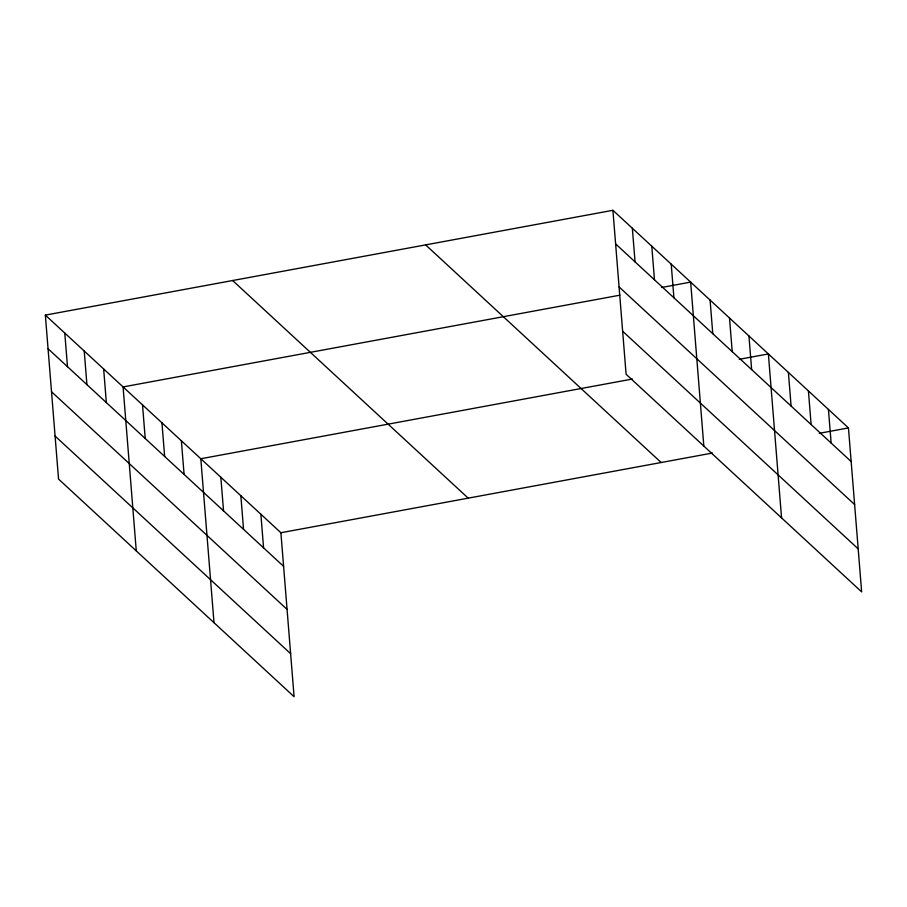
<?xml version="1.0" encoding="UTF-8"?>
<svg xmlns="http://www.w3.org/2000/svg" width="907" height="907" viewBox="0 0 907 907"><rect width="100%" height="100%" fill="white"/><g stroke="black" fill="none" stroke-linecap="round" stroke-linejoin="round"><path stroke-width="1.36" d="M45.35 315.114L280.898 532.738L294.083 696.701L58.547 479.077L45.35 315.114L612.917 210.299L848.453 427.923L861.65 591.886L626.102 374.262L612.917 210.299M619.889 295.183L123.08 386.926L136.277 550.889M661.509 287.496L690.646 282.111L703.832 446.074M632.406 379.035L200.81 458.749L214.007 622.712M739.239 359.308L768.376 353.934L781.562 517.897M280.898 532.738L712.494 453.035M819.327 433.308L848.453 427.923M615.615 243.915L851.163 461.55M619.084 286.929L854.621 504.564M622.644 331.248L858.192 548.871M425.621 244.89L661.158 462.513M232.645 280.524L468.193 498.147M48.06 348.73L283.596 566.365M51.518 391.745L287.065 609.379M55.078 436.063L290.625 653.686M828.431 409.431L831.141 443.047M808.42 390.928L811.119 424.544M788.398 372.426L791.097 406.053M748.944 335.975L751.642 369.603M729.511 318.017L732.21 351.644M710.079 300.07L712.777 333.685M671.214 264.164L673.912 297.779M651.782 246.205L654.48 279.821M632.349 228.247L635.047 261.874M260.876 514.246L263.574 547.862M240.854 495.744L243.552 529.359M220.832 477.241L223.541 510.868M181.377 440.791L184.087 474.418M161.945 422.832L164.655 456.459M142.512 404.885L145.222 438.5M103.647 368.979L106.357 402.595M84.215 351.02L86.925 384.636M64.782 333.062L67.492 366.689"/></g></svg>
